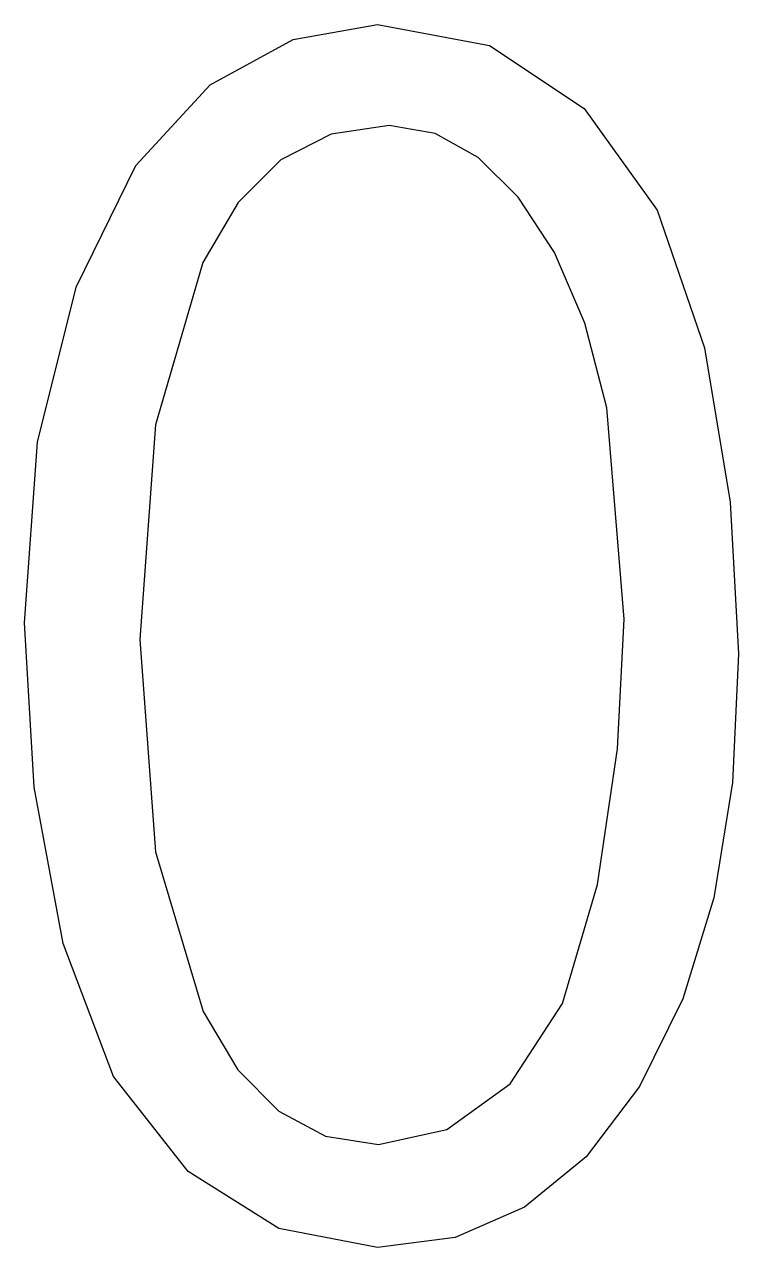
# Model space of a CAD drawing. Header units: metres. Extents: x -57 to 57, y 0 to 196.
import ezdxf

# ---------------------------------------------------------------- set-up
doc = ezdxf.new("R2010")
doc.units = ezdxf.units.M

msp = doc.modelspace()

# ---------------------------------------------------------------- linework, layer by layer
at = {"layer": 'COMPONENT0'}
for p, q in [((-14.15, 193.34, -7.85), (-0.64, 195.76, -7.85)), ((-0.64, 195.76, -7.85), (17.3, 192.4, -7.85)), ((-27.42, 186.1, -7.85), (-14.15, 193.34, -7.85)), ((17.3, 192.4, -7.85), (32.46, 182.33, -7.85)), ((-39.35, 173.17, -7.85), (-27.42, 186.1, -7.85)), ((32.46, 182.33, -7.85), (44.16, 166.03, -7.85)), ((-8.06, 178.19, -7.85), (-16.12, 174.09, -7.85)), ((1.21, 179.56, -7.85), (-8.06, 178.19, -7.85)), ((8.62, 178.29, -7.85), (1.21, 179.56, -7.85)), ((15.5, 174.48, -7.85), (8.62, 178.29, -7.85)), ((21.86, 168.13, -7.85), (15.5, 174.48, -7.85)), ((-48.87, 153.71, -7.85), (-39.35, 173.17, -7.85)), ((-16.12, 174.09, -7.85), (-22.98, 167.26, -7.85)), ((-22.98, 167.26, -7.85), (-28.62, 157.68, -7.85)), ((27.7, 159.25, -7.85), (21.86, 168.13, -7.85)), ((44.16, 166.03, -7.85), (51.71, 143.98, -7.85)), ((32.58, 147.96, -7.85), (27.7, 159.25, -7.85)), ((-28.62, 157.68, -7.85), (-36.19, 131.65, -7.85)), ((-55.1, 128.92, -7.85), (-48.87, 153.71, -7.85)), ((36.07, 134.42, -7.85), (32.58, 147.96, -7.85)), ((51.71, 143.98, -7.85), (55.81, 119.28, -7.85)), ((38.85, 100.58, -7.85), (36.07, 134.42, -7.85)), ((-36.19, 131.65, -7.85), (-38.71, 97.31, -7.85)), ((-57.18, 100.01, -7.85), (-55.1, 128.92, -7.85)), ((55.81, 119.28, -7.85), (57.18, 95.04, -7.85)), ((-55.63, 73.67, -7.85), (-57.18, 100.01, -7.85)), ((37.79, 79.8, -7.85), (38.85, 100.58, -7.85)), ((-38.71, 97.31, -7.85), (-36.17, 63.32, -7.85)), ((57.18, 95.04, -7.85), (56.19, 74.41, -7.85)), ((34.59, 58.1, -7.85), (37.79, 79.8, -7.85)), ((56.19, 74.41, -7.85), (53.22, 55.99, -7.85)), ((-51, 48.65, -7.85), (-55.63, 73.67, -7.85)), ((-36.17, 63.32, -7.85), (-28.55, 37.79, -7.85)), ((28.96, 39.05, -7.85), (34.59, 58.1, -7.85)), ((53.22, 55.99, -7.85), (48.27, 39.78, -7.85)), ((-42.9, 27.35, -7.85), (-51, 48.65, -7.85)), ((48.27, 39.78, -7.85), (41.34, 25.78, -7.85)), ((-28.55, 37.79, -7.85), (-22.99, 28.46, -7.85)), ((20.6, 26.21, -7.85), (28.96, 39.05, -7.85)), ((-22.99, 28.46, -7.85), (-16.46, 21.81, -7.85)), ((-30.97, 12.15, -7.85), (-42.9, 27.35, -7.85)), ((10.46, 18.91, -7.85), (20.6, 26.21, -7.85)), ((41.34, 25.78, -7.85), (32.78, 14.5, -7.85)), ((-16.46, 21.81, -7.85), (-8.96, 17.81, -7.85)), ((-8.96, 17.81, -7.85), (-0.5, 16.48, -7.85)), ((-0.5, 16.48, -7.85), (10.46, 18.91, -7.85)), ((32.78, 14.5, -7.85), (22.92, 6.45, -7.85)), ((-16.46, 3.04, -7.85), (-30.97, 12.15, -7.85)), ((22.92, 6.45, -7.85), (11.79, 1.61, -7.85)), ((-0.64, 0, -7.85), (-16.46, 3.04, -7.85)), ((11.79, 1.61, -7.85), (-0.64, 0, -7.85))]:
    msp.add_line(p, q, dxfattribs=at)

doc.saveas('drawing.dxf')
